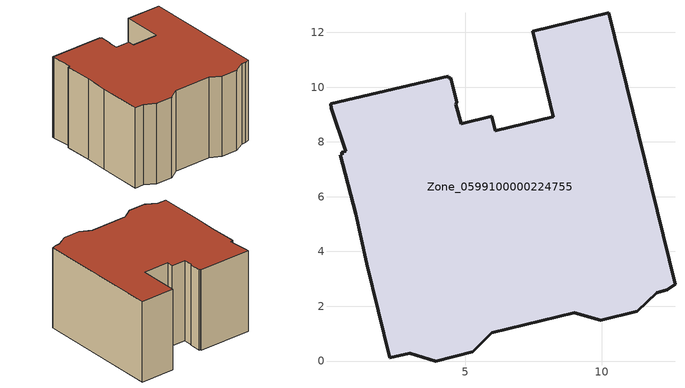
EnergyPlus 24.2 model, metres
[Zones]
Zone_0599100000224755
 floor ground (C_G): 1.41,3.56 1.02,5.39 0.45,7.53 0.52,7.53 0.5,7.62 0.65,7.65 0.12,9.24 0.09,9.39 4.38,10.4 4.4,10.32 4.49,10.35 4.7,9.46 4.66,9.37 4.85,8.66 5.98,8.94 6.11,8.41 8.23,8.93 7.47,12.04 10.25,12.71 12.67,2.8 12.39,2.59 12,2.5 11.29,1.81 9.95,1.49 8.99,1.77 5.98,1.03 5.29,0.33 3.94,0 2.98,0.28 2.25,0.12 z0
 wall outside (C_F): 1.02,5.39 1.41,3.56 2.25,0.12 2.98,0.28 3.94,0 5.29,0.33 5.98,1.03 8.99,1.77 9.95,1.49 11.29,1.81 12,2.5 12.39,2.59 12.67,2.8 10.25,12.71 7.47,12.04 8.23,8.93 6.11,8.41 5.98,8.94 4.85,8.66 4.66,9.37 4.7,9.46 4.49,10.35 4.4,10.32 4.38,10.4 0.09,9.39 0.12,9.24 0.65,7.65 0.5,7.62 0.52,7.53 0.45,7.53 1.02,5.39 z0:6.73
 roof outside (C_R): 1.41,3.56 2.25,0.12 2.98,0.28 3.94,0 5.29,0.33 5.98,1.03 8.99,1.77 9.95,1.49 11.29,1.81 12,2.5 12.39,2.59 12.67,2.8 10.25,12.71 7.47,12.04 8.23,8.93 6.11,8.41 5.98,8.94 4.85,8.66 4.66,9.37 4.7,9.46 4.49,10.35 4.4,10.32 4.38,10.4 0.09,9.39 0.12,9.24 0.65,7.65 0.5,7.62 0.52,7.53 0.45,7.53 1.02,5.39 z6.73
[BUILDING]
Pand.0599100000224755: North Axis=0; Terrain=City; Loads Convergence Tolerance Value=0.04; Temperature Convergence Tolerance Value=0.4; Solar Distribution=FullExterior; Maximum Number of Warmup Days=25; Minimum Number of Warmup Days=1
[Site:Location]
Rotterdam.The.Hague.AP_ZH_NLD Design_Conditions: Latitude=51.96; Longitude=4.45; Time Zone=1; Elevation=-4.5
[SITE:GROUNDTEMPERATURE:BUILDINGSURFACE]
18, 18, 18, 18, 18, 18, 18, 18, 18, 18, 18, 18
[MATERIAL] Thermal Absorptance=0.9; Solar Absorptance=0.7; Visible Absorptance=0.7
Name | Roughness | Thickness | Conductivity | Density | Specific Heat
G.D.1965 | MediumSmooth | 0.15 | 1 | 540 | 1210
F.D.1965 | Rough | 0.3 | 0.857143 | 1920 | 840
R.D.1965 | MediumRough | 0.2 | 0.08 | 1500 | 1000
[CONSTRUCTION]
C_G: G.D.1965
C_F: F.D.1965
C_R: R.D.1965
[ZONE]
Zone_0599100000224755: Type=1; Multiplier=1; Ceiling Height=Autocalculate; Volume=Autocalculate; Floor Area=autocalculate; Part of Total Floor Area=Yes
[ZONEINFILTRATION:DESIGNFLOWRATE]
Infil_Zone_0599100000224755: Zone or ZoneList or Space or SpaceList=Zone_0599100000224755; Schedule=AlwaysOn; Design Flow Rate Calculation Method=Flow/Area; Flow Rate per Floor Area=0.0042; Constant Term Coefficient=1; Temperature Term Coefficient=0; Velocity Term Coefficient=0; Velocity Squared Term Coefficient=0
[HVACTEMPLATE:ZONE:IDEALLOADSAIRSYSTEM]
Zone_0599100000224755: Maximum Heating Supply Air Temperature=50; Minimum Cooling Supply Air Temperature=13; Maximum Heating Supply Air Humidity Ratio=0.0156; Minimum Cooling Supply Air Humidity Ratio=0.0077; Heating Limit=NoLimit; Cooling Limit=NoLimit; Dehumidification Control Type=ConstantSensibleHeatRatio; Cooling Sensible Heat Ratio=0.7; Dehumidification Setpoint=60; Humidification Control Type=None; Humidification Setpoint=30; Outdoor Air Method=None; Outdoor Air Flow Rate per Person=0.00944; Outdoor Air Flow Rate per Zone Floor Area=0; Outdoor Air Flow Rate per Zone=0; Demand Controlled Ventilation Type=None; Outdoor Air Economizer Type=NoEconomizer; Heat Recovery Type=None; Sensible Heat Recovery Effectiveness=0.7; Latent Heat Recovery Effectiveness=0.65
[ZONECONTROL:THERMOSTAT]
ThermostatControl_Zone_0599100000224755: Zone or ZoneList=Zone_0599100000224755; Control Type Schedule=DualSetpointControlType; Control 1=Thermostat_Zone_0599100000224755; Temperature Difference Between Cutout And Setpoint=0
[THERMOSTATSETPOINT:DUALSETPOINT]
Thermostat_Zone_0599100000224755: Heating Setpoint Temperature Schedule=HeatingSetpoint_Zone_0599100000224755; Cooling Setpoint Temperature Schedule=CoolingSetpoint_Zone_0599100000224755
[SCHEDULE:COMPACT]
HeatingSetpoint_Zone_0599100000224755: Through: 12/31, For: AllDays, Until: 24:00, 21
CoolingSetpoint_Zone_0599100000224755: Through: 12/31, For: AllDays, Until: 24:00, 24
DualSetpointControlType: Through: 12/31, For: AllDays, Until: 24:00, 4
AlwaysOn: Through: 12/31, For: AllDays, Until: 24:00, 1
